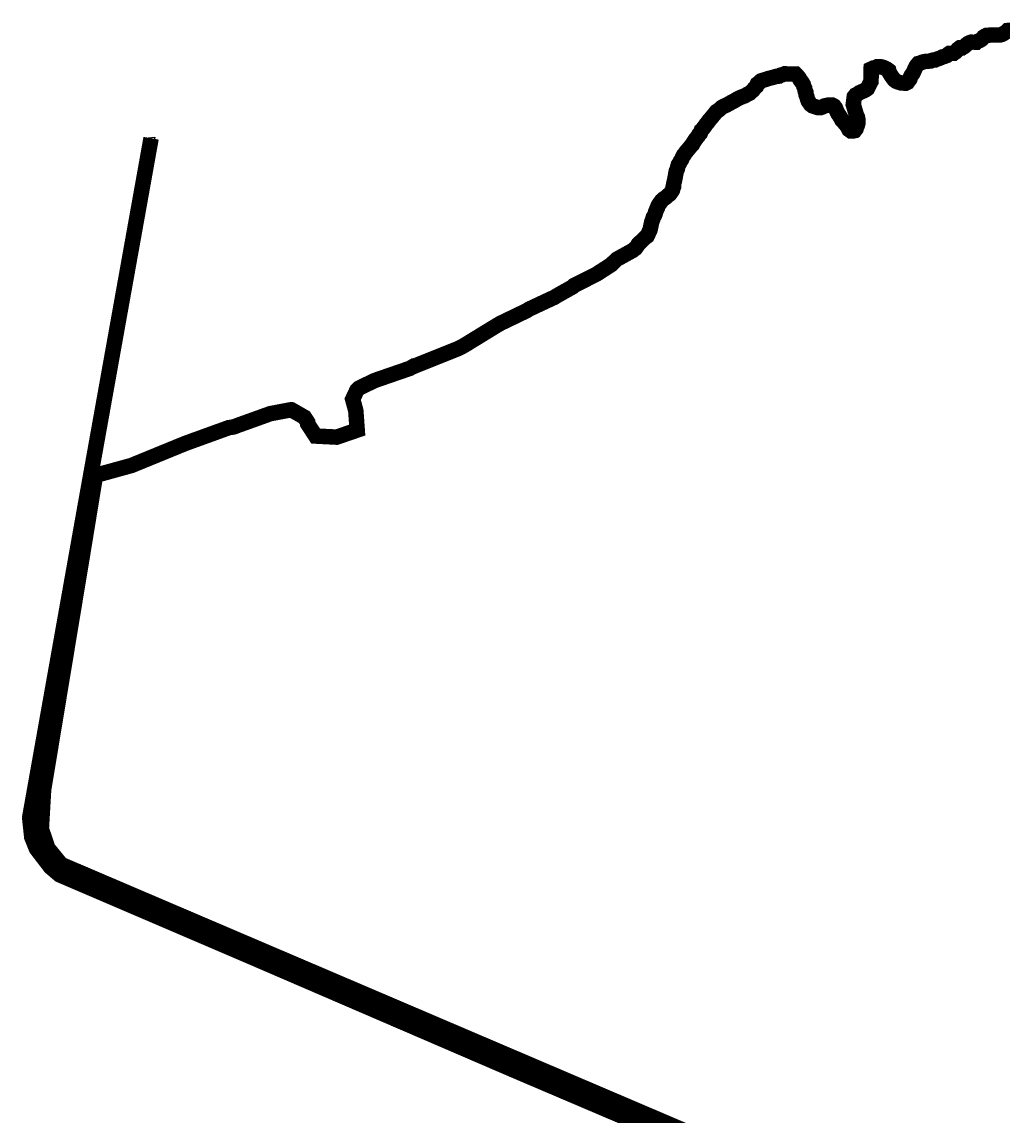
# Model space of a CAD drawing. Header units: inches. Extents: x 85036 to 260440, y 1649183 to 1742360.
# Drawn here: x 85036 to 88205, y 1736547 to 1740081 of the extents above; entities that cross this region are included whole.
import ezdxf

# ---------------------------------------------------------------- set-up
doc = ezdxf.new("R2010")
doc.units = ezdxf.units.IN
doc.header["$MEASUREMENT"] = 0
for name, color, linetype in [('Dam', 1, 'Continuous'), ('Reservoir', 140, 'Continuous'), ('Stu coo', 3, 'Continuous')]:
    doc.layers.add(name, color=color, linetype=linetype)

msp = doc.modelspace()

# ---------------------------------------------------------------- linework, layer by layer
at = {"layer": 'Dam', "color": 6}
for points in [[(87185.2, 1736445.5), (86399.3, 1736782.2), (85555.7, 1737146.6), (85194.4, 1737295.5), (85152.9, 1737318.4), (85121.7, 1737345), (85095.5, 1737377.5), (85074.4, 1737406.5), (85058.5, 1737446.8), (85051.6, 1737512), (85090.7, 1737743), (85205.5, 1738370.6), (85271.2, 1738753.7), (85352.1, 1739190.7), (85444, 1739707.2), (85465.1, 1739709.4)], [(85465.1, 1739709.4), (85364.4, 1739146.6), (85243.5, 1738450.5), (85187.3, 1738124.1), (85102.7, 1737601.8), (85093, 1737469.2), (85117.4, 1737402.5), (85153.3, 1737358.2), (85236.7, 1737310.4), (85240.5, 1737309.1), (85643.5, 1737138), (85951.4, 1737013.6), (86558.3, 1736752.6), (87355.3, 1736414.7)]]:
    msp.add_lwpolyline(points, dxfattribs=at)
at = {"layer": 'Reservoir', "color": 4, "const_width": 50}
msp.add_lwpolyline([(87465.6, 1736376.4), (85162.7, 1737360.1), (85120.1, 1737412.1), (85098.7, 1737474.8), (85106, 1737601.1), (85231, 1738356.3), (85273.6, 1738616.6), (85389.9, 1738648.7), (85564.3, 1738720.1), (85704, 1738770.7), (85719.8, 1738773.1), (85732.9, 1738778.1), (85838.3, 1738816), (85904.1, 1738828.4), (85906.8, 1738828.3), (85948.5, 1738804.4), (85958.8, 1738788.5), (85958.8, 1738783.3), (85984.6, 1738743.7), (86052.8, 1738740.2), (86062.4, 1738743.5), (86118.8, 1738763), (86114.3, 1738825.9), (86104.2, 1738862.6), (86117.6, 1738891.2), (86125.6, 1738899), (86173.1, 1738922), (86186.3, 1738927), (86194.2, 1738929.6), (86289.2, 1738962.4), (86302.4, 1738970.1), (86305.1, 1738970.1), (86444.7, 1739026), (86455.3, 1739031.1), (86468.4, 1739038.8), (86568.8, 1739100.3), (86582, 1739108), (86666.6, 1739148.8), (86674.5, 1739153.9), (86756.4, 1739192.2), (86764.4, 1739197.3), (86814.7, 1739225.5), (86820, 1739230.6), (86891.5, 1739266.4), (86939.2, 1739297.2), (86957.1, 1739314.6), (87009.7, 1739343.7), (87012.7, 1739346.6), (87017.2, 1739349.5), (87021.7, 1739355.4), (87026.3, 1739362.8), (87032.3, 1739368.6), (87038.4, 1739374.5), (87044.4, 1739380.4), (87048.9, 1739384.8), (87054.9, 1739389.1), (87058, 1739395), (87061.1, 1739402.4), (87064.1, 1739408.3), (87065.7, 1739414.2), (87067.2, 1739421.7), (87068.8, 1739429.1), (87070.4, 1739436.5), (87073.4, 1739443.8), (87075, 1739449.8), (87079.5, 1739457.1), (87081.1, 1739461.6), (87082.6, 1739467.5), (87085.7, 1739474.9), (87088.7, 1739480.8), (87090.3, 1739486.7), (87094.8, 1739494.1), (87099.4, 1739499.9), (87102.4, 1739504.3), (87106.9, 1739508.7), (87115.9, 1739514.6), (87122, 1739520.4), (87128, 1739524.8), (87132.5, 1739530.7), (87137.1, 1739538), (87138.7, 1739545.4), (87140.2, 1739548.4), (87140.2, 1739552.8), (87141.8, 1739561.7), (87143.4, 1739567.6), (87144.9, 1739575), (87146.5, 1739583.9), (87148.1, 1739592.7), (87149.6, 1739600.1), (87152.7, 1739606), (87154.3, 1739613.4), (87155.8, 1739619.3), (87158.8, 1739623.7), (87163.4, 1739632.6), (87166.5, 1739637), (87169.5, 1739644.4), (87172.6, 1739650.3), (87175.6, 1739653.2), (87180.2, 1739660.6), (87187.7, 1739669.4), (87193.8, 1739676.7), (87199.9, 1739684.1), (87201.4, 1739685.5), (87204.4, 1739691.4), (87210.5, 1739700.2), (87213.5, 1739704.7), (87219.6, 1739712), (87222.6, 1739717.9), (87227.2, 1739722.3), (87230.3, 1739731.2), (87234.8, 1739735.6), (87239.4, 1739741.5), (87245.5, 1739750.3), (87251.6, 1739757.7), (87254.6, 1739762.1), (87262.3, 1739771), (87268.3, 1739778.4), (87274.4, 1739785.7), (87279, 1739791.6), (87283.5, 1739794.5), (87289.5, 1739798.9), (87295.5, 1739804.8), (87306, 1739810.6), (87310.5, 1739812), (87321.1, 1739817.9), (87328.6, 1739822.2), (87334.6, 1739825.1), (87342.1, 1739829.5), (87346.6, 1739832.4), (87355.7, 1739836.8), (87363.2, 1739839.7), (87370.7, 1739842.6), (87378.2, 1739847), (87387.2, 1739851.3), (87393.2, 1739857.2), (87397.7, 1739861.5), (87402.2, 1739867.4), (87408.2, 1739873.2), (87411.2, 1739880.6), (87417.2, 1739885), (87423.2, 1739890.8), (87432.1, 1739893.6), (87441.1, 1739896.4), (87445.5, 1739897.9), (87456, 1739900.7), (87461.9, 1739902.1), (87470.8, 1739904.9), (87481.2, 1739906.2), (87485.7, 1739909.1), (87491.7, 1739910.5), (87499.1, 1739913.4), (87505, 1739913.3), (87511, 1739913.2), (87519.9, 1739913.1), (87527.3, 1739912.9), (87534.7, 1739912.9), (87540.6, 1739906.9), (87546.5, 1739899.4), (87549.5, 1739893.5), (87555.4, 1739886), (87559.8, 1739878.6), (87561.3, 1739872.7), (87564.2, 1739866.7), (87565.7, 1739857.8), (87568.6, 1739851.9), (87568.6, 1739846), (87571.5, 1739838.5), (87572.9, 1739832.6), (87575.8, 1739825.1), (87578.8, 1739820.7), (87583.2, 1739814.7), (87589.1, 1739810.2), (87598, 1739807.1), (87608.4, 1739804), (87614.4, 1739804), (87621.8, 1739806.8), (87627.8, 1739809.7), (87633.7, 1739811.1), (87639.7, 1739812.5), (87647.1, 1739812.4), (87653.1, 1739812.4), (87659, 1739809.3), (87663.4, 1739803.4), (87666.3, 1739795.9), (87669.2, 1739790), (87672.1, 1739784), (87676.5, 1739778), (87680.9, 1739770.6), (87683.8, 1739764.6), (87689.7, 1739758.6), (87694.1, 1739752.6), (87700, 1739746.6), (87704.4, 1739739.2), (87707.4, 1739733.2), (87713.5, 1739728.8), (87719.5, 1739728.7), (87725.5, 1739730.1), (87730, 1739736), (87731.5, 1739741.9), (87734.4, 1739747.8), (87735.9, 1739753.7), (87736, 1739761.1), (87736, 1739765.5), (87734.6, 1739772.9), (87731.7, 1739778.9), (87721, 1739814.3), (87724.2, 1739839.5), (87728.8, 1739845.3), (87734.7, 1739848.2), (87740.8, 1739852.6), (87746.8, 1739855.5), (87754.2, 1739858.4), (87760.2, 1739861.3), (87766.3, 1739865.6), (87769.3, 1739871.5), (87772.4, 1739877.4), (87775.4, 1739883.3), (87778.5, 1739889.2), (87778.5, 1739896.6), (87778.6, 1739904), (87778.7, 1739910), (87778.8, 1739915.9), (87778.8, 1739921.8), (87778.9, 1739929.2), (87784.9, 1739932.1), (87792.4, 1739933.5), (87798.4, 1739936.4), (87804.4, 1739936.3), (87810.3, 1739936.3), (87816.3, 1739934.7), (87823.7, 1739931.7), (87829.6, 1739928.7), (87835.6, 1739924.2), (87837, 1739918.2), (87839.9, 1739913.7), (87844.3, 1739906.3), (87848.7, 1739900.3), (87853.1, 1739894.3), (87859, 1739889.8), (87866.5, 1739886.8), (87872.4, 1739885.2), (87876.9, 1739883.7), (87884.3, 1739883.6), (87890.3, 1739883.5), (87896.3, 1739886.4), (87899.3, 1739890.8), (87903.8, 1739896.7), (87905.4, 1739902.6), (87908.4, 1739908.5), (87913, 1739914.4), (87916, 1739920.3), (87919.1, 1739927.7), (87922.1, 1739933.6), (87925.2, 1739939.5), (87931.2, 1739946.8), (87937.2, 1739948.2), (87943.2, 1739951.1), (87949.2, 1739952.5), (87955.2, 1739953.9), (87961.1, 1739953.9), (87971.6, 1739955.2), (87979.1, 1739958.1), (87985.1, 1739958.1), (87991.1, 1739961), (87995.6, 1739962.4), (88003.1, 1739965.3), (88009.1, 1739968.2), (88015.1, 1739969.6), (88022.6, 1739972.5), (88027.2, 1739976.9), (88031.7, 1739979.8), (88037.7, 1739979.8), (88045.2, 1739979.7), (88051.2, 1739984.1), (88055.8, 1739988.5), (88058.8, 1739992.9), (88064.8, 1739997.3), (88072.3, 1739997.2), (88076.8, 1740000.1), (88081.3, 1740003), (88085.9, 1740007.4), (88091.9, 1740011.8), (88097.9, 1740014.7), (88102.4, 1740016.1), (88112.8, 1740016), (88118.8, 1740016), (88120.3, 1740017.4), (88130.8, 1740021.8), (88136.9, 1740026.2), (88141.5, 1740032.1), (88146, 1740035), (88152, 1740037.9), (88156.5, 1740037.8), (88165.4, 1740039.2), (88174.4, 1740039.1), (88180.3, 1740039), (88186.3, 1740039), (88193.7, 1740038.9), (88199.7, 1740040.3), (88205.6, 1740043.2), (88210.1, 1740046.1), (88214.6, 1740049), (88219.1, 1740053.4), (88249.8, 1740056.2)], dxfattribs=at)
at = {"layer": 'Stu coo', "color": 6, "const_width": 50}
msp.add_lwpolyline([(85453.2, 1739705.5), (85240, 1738516.1), (85061.1, 1737511.6), (85067.7, 1737449), (85082.7, 1737411.2), (85128.5, 1737351.5), (85158, 1737326.5), (85768.7, 1737064.8), (86623, 1736696.6), (87885.8, 1736158.5), (89998.9, 1735264.5), (90683.3, 1734970.6), (91299.5, 1734734), (91397.5, 1734720.3), (91510.7, 1734721.7), (92726.7, 1734837.6), (92937.6, 1734855.6), (93140.5, 1734885.8), (93480.1, 1734957.8)], dxfattribs=at)

doc.saveas('drawing.dxf')
